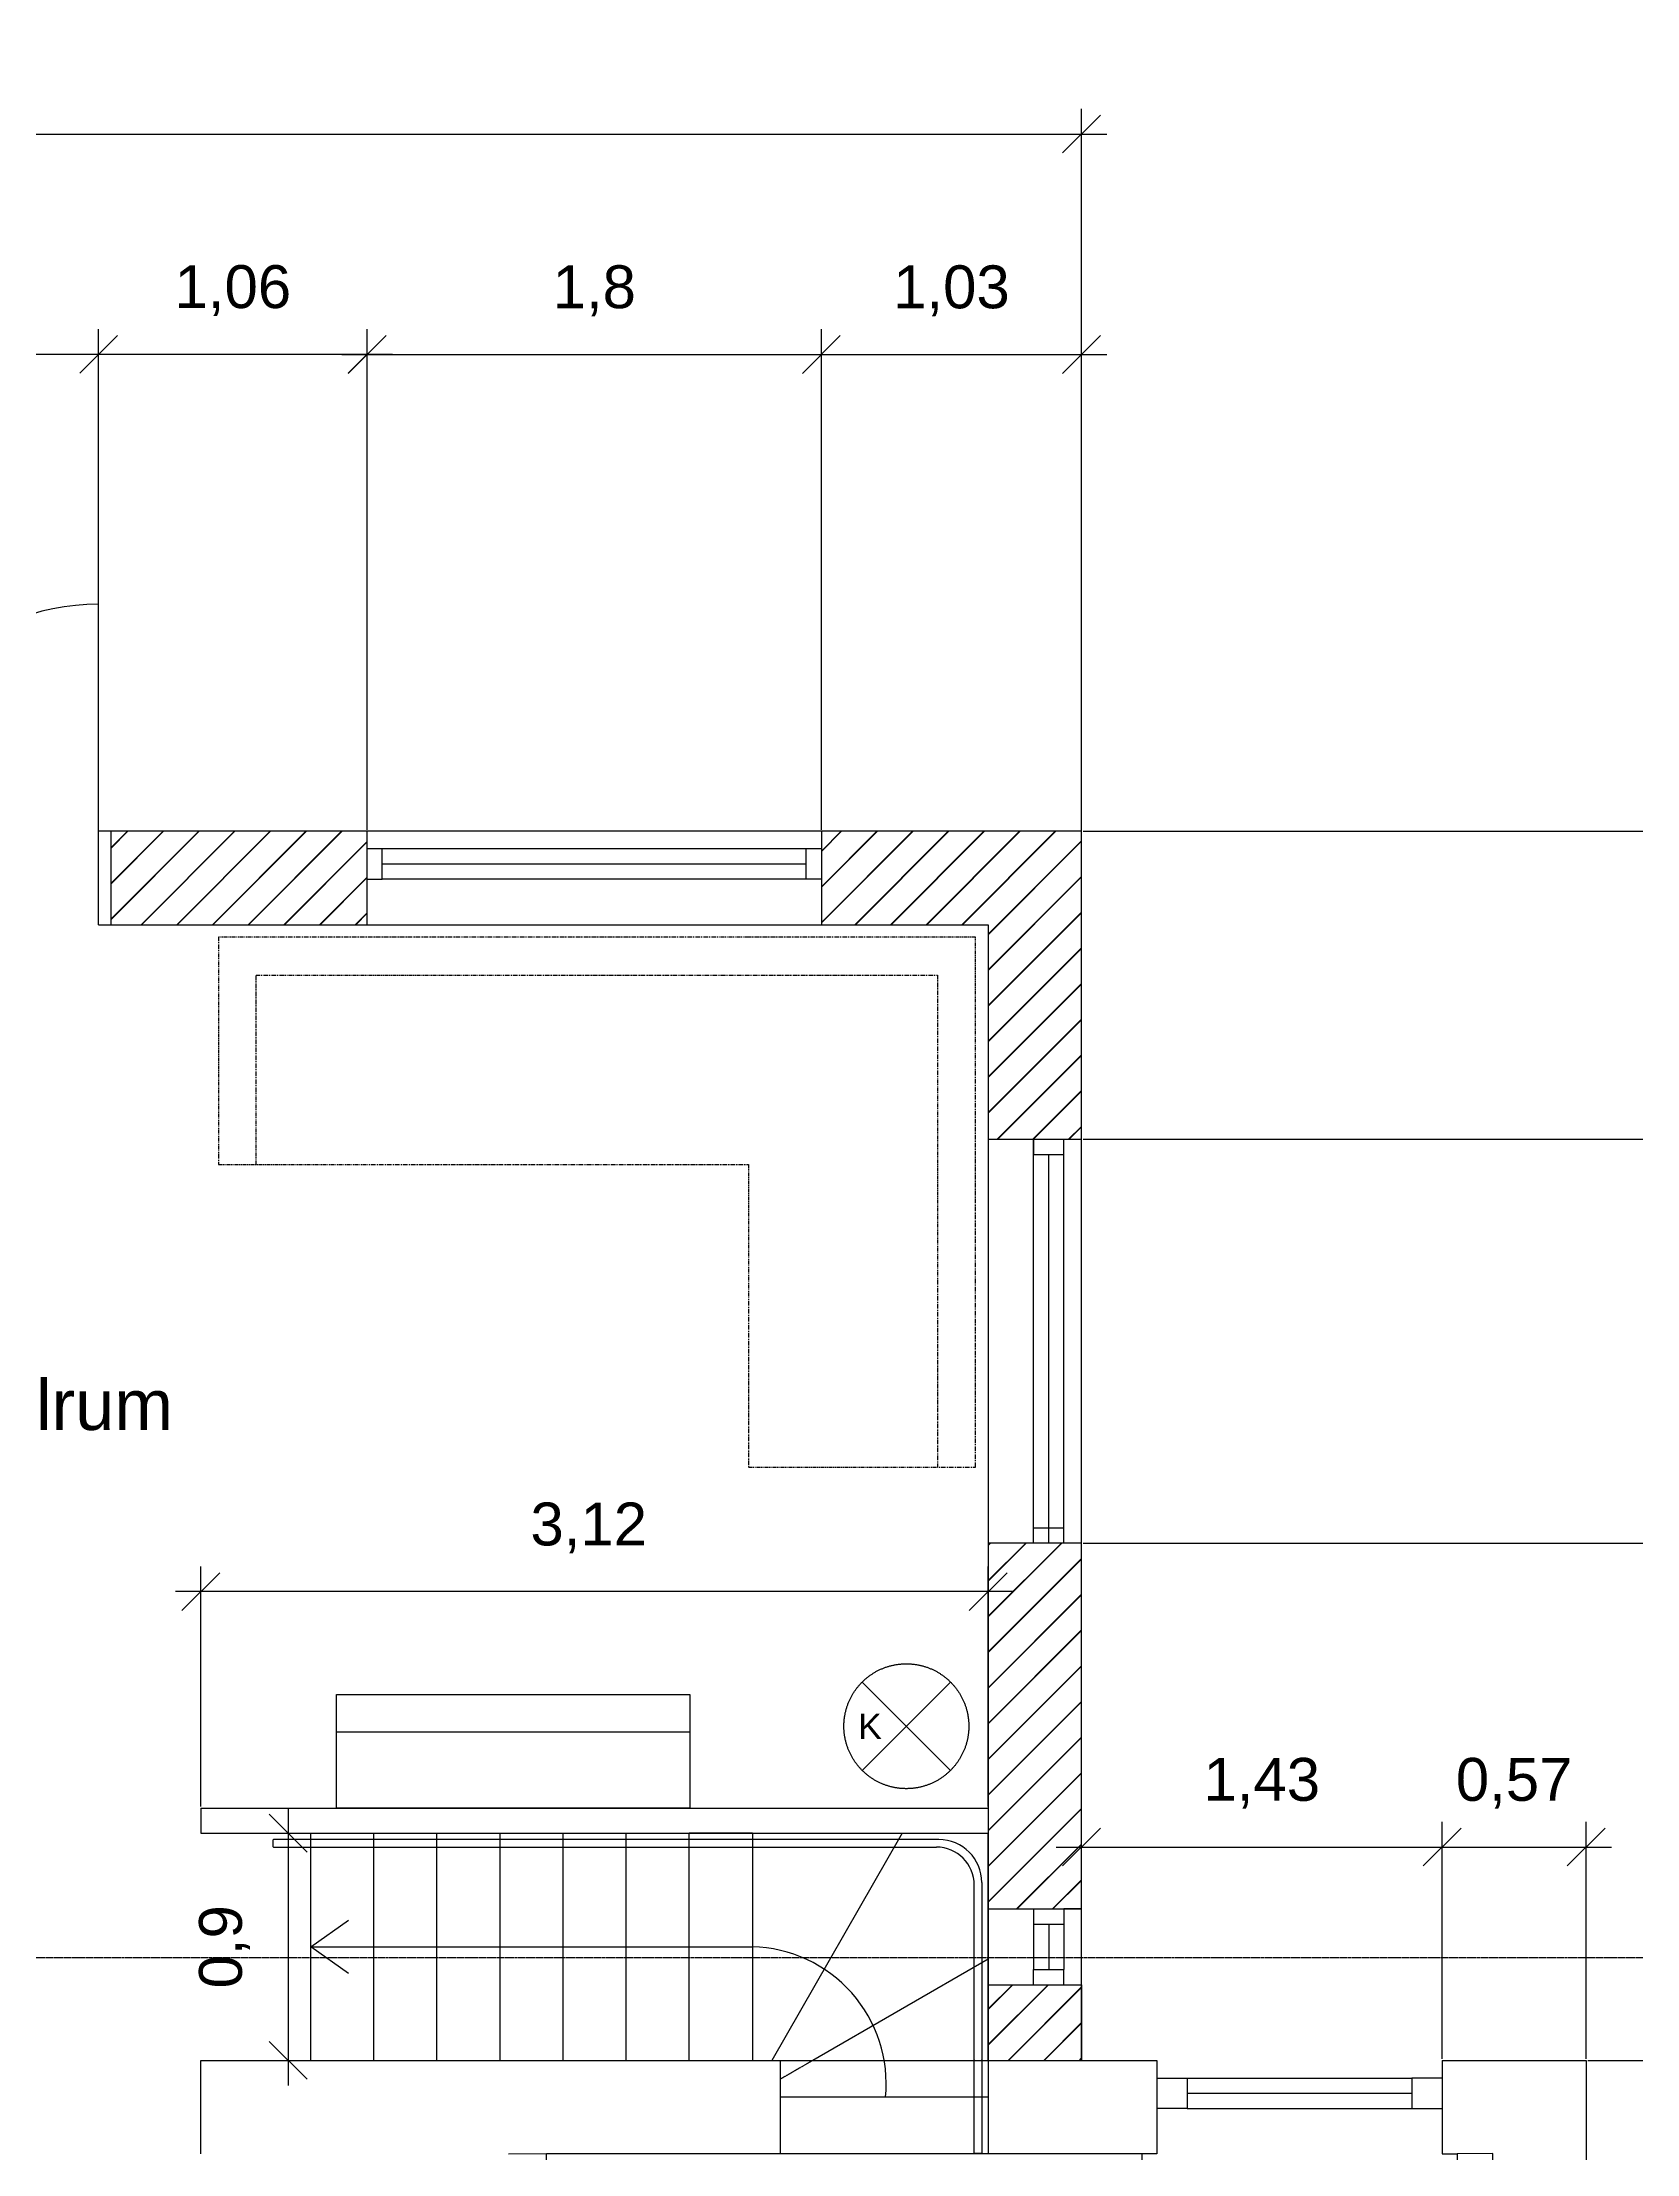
# Model space of a CAD drawing. Header units: millimetres. Extents: x -60009 to 113281, y -58228 to 411188.
# Drawn here: x 12463 to 18782, y 68257 to 76624 of the extents above; entities that cross this region are included whole.
import ezdxf

# ---------------------------------------------------------------- set-up
doc = ezdxf.new("R2010")
doc.units = ezdxf.units.MM
for name, pattern in [('ACAD_ISO02W100', [15, 12, -3]), ('CENTER2', [28.575, 19.05, -3.175, 3.175, -3.175]), ('DASHED', [19.05, 12.7, -6.35]), ('PHANTOM2', [31.75, 15.875, -3.175, 3.175, -3.175, 3.175, -3.175])]:
    doc.linetypes.add(name, pattern=pattern)
doc.layers.get('0').update_dxf_attribs({"color": 1})
for name, color, linetype in [('Grundritningar', 1, 'Continuous'), ('Mått', 4, 'Continuous'), ('Möbler', 4, 'PHANTOM2'), ('Rumsangivelser', 7, 'Continuous'), ('Sektionsangivelser', 4, 'PHANTOM2'), ('Tillgänglighet', 7, 'ACAD_ISO02W100')]:
    doc.layers.add(name, color=color, linetype=linetype)
doc.styles.get("Standard").update_dxf_attribs({"font": 'Arial.ttf', "height": 170})
doc.dimstyles.new('Egen dimension', dxfattribs={"dimscale": 10, "dimtxt": 2.5, "dimasz": 15, "dimexe": 10, "dimexo": 0.625, "dimgap": 15, "dimtad": 1, "dimlfac": 0.001, "dimtxsty": 'Standard', "dimblk": 'OBLIQUE', "dimblk1": 'OBLIQUE', "dimblk2": 'OBLIQUE', "dimcen": 20, "dimdle": 10, "dimadec": 0, "dimazin": 0, "dimtfac": 1, "dimtmove": 0, "dimatfit": 3, "dimldrblk": 'OPEN90', "dimfxl": 1, "dimarcsym": 0})
doc.dimstyles.new('ISO-25', dxfattribs={"dimscale": 10, "dimtxt": 2.5, "dimasz": 15, "dimexe": 10, "dimexo": 0.625, "dimgap": 15, "dimtad": 1, "dimlfac": 0.001, "dimtxsty": 'Standard', "dimblk": 'OBLIQUE', "dimblk1": 'OBLIQUE', "dimblk2": 'OBLIQUE', "dimcen": 20, "dimdle": 10, "dimadec": 0, "dimazin": 0, "dimtfac": 1, "dimtmove": 0, "dimatfit": 3, "dimldrblk": 'OPEN90', "dimfxl": 1, "dimarcsym": 0})

# ---------------------------------------------------------------- blocks, each defined once
blk = doc.blocks.new('_Oblique')
at = {"color": 0, "linetype": 'ByBlock', "lineweight": -2}
blk.add_line((-0.5, -0.5), (0.5, 0.5), dxfattribs=at)
blk = doc.blocks.new('*D161')
at = {"layer": 'Defpoints', "color": 0, "transparency": 16777216}
for p in [(13091.1, 70484.8), (13091.1, 69627.5), (16211.1, 69627.5)]:
    blk.add_point(p, dxfattribs=at)
at = {"layer": 'Mått', "color": 0, "lineweight": -2, "transparency": 16777216}
for p, q in [((13091.1, 69633.7), (13091.1, 70584.8)), ((16211.1, 69633.7), (16211.1, 70584.8)), ((16311.1, 70484.8), (12991.1, 70484.8))]:
    blk.add_line(p, q, dxfattribs=at)
at = {"layer": 'Mått', "color": 0, "lineweight": -2, "transparency": 16777216, "xscale": 150, "yscale": 150, "zscale": 150, "rotation": 180}
blk.add_blockref('_Oblique', (13091.1, 70484.8), dxfattribs=at)
at = {"layer": 'Mått', "color": 0, "lineweight": -2, "transparency": 16777216, "xscale": 150, "yscale": 150, "zscale": 150}
blk.add_blockref('_Oblique', (16211.1, 70484.8), dxfattribs=at)
at = {"layer": 'Mått', "color": 0, "transparency": 16777216, "insert": (14628.5, 70737.1), "char_height": 170, "attachment_point": 5}
blk.add_mtext('3,12', dxfattribs=at)
blk = doc.blocks.new('_Open90')
at = {"color": 0, "linetype": 'ByBlock', "lineweight": -2}
for p, q in [((0, 0), (-1, 0)), ((-0.5, 0.5), (0, 0)), ((0, 0), (-0.5, -0.5))]:
    blk.add_line(p, q, dxfattribs=at)
blk = doc.blocks.new('*D177')
at = {"layer": 'Defpoints', "color": 0, "linetype": 'ACAD_ISO02W100', "ltscale": 100, "transparency": 16777216}
for p in [(18581.1, 69472.8), (18010, 68627.5), (18581.1, 68627.5)]:
    blk.add_point(p, dxfattribs=at)
at = {"layer": 'Mått', "color": 0, "linetype": 'ACAD_ISO02W100', "lineweight": -2, "ltscale": 100, "transparency": 16777216}
for p, q in [((18010, 68633.7), (18010, 69572.8)), ((18581.1, 68633.7), (18581.1, 69572.8)), ((17910, 69472.8), (18681.1, 69472.8))]:
    blk.add_line(p, q, dxfattribs=at)
at = {"layer": 'Mått', "color": 0, "linetype": 'ACAD_ISO02W100', "lineweight": -2, "ltscale": 100, "transparency": 16777216, "xscale": 150, "yscale": 150, "zscale": 150, "rotation": 180}
blk.add_blockref('_Oblique', (18010, 69472.8), dxfattribs=at)
at = {"layer": 'Mått', "color": 0, "linetype": 'ACAD_ISO02W100', "lineweight": -2, "ltscale": 100, "transparency": 16777216, "xscale": 150, "yscale": 150, "zscale": 150}
blk.add_blockref('_Oblique', (18581.1, 69472.8), dxfattribs=at)
at = {"layer": 'Mått', "color": 0, "linetype": 'ACAD_ISO02W100', "ltscale": 100, "transparency": 16777216, "insert": (18295.6, 69725.2), "char_height": 170, "attachment_point": 5}
blk.add_mtext('0,57', dxfattribs=at)
blk = doc.blocks.new('*D178')
at = {"layer": 'Defpoints', "color": 0, "ltscale": 100, "transparency": 16777216}
for p in [(18581.1, 68627.5), (18581.1, 67127.5), (20818.8, 67127.5)]:
    blk.add_point(p, dxfattribs=at)
at = {"layer": 'Mått', "color": 0, "lineweight": -2, "ltscale": 100, "transparency": 16777216}
for p, q in [((20818.8, 68727.5), (20818.8, 67027.5)), ((18587.3, 68627.5), (20918.8, 68627.5)), ((18587.3, 67127.5), (20918.8, 67127.5))]:
    blk.add_line(p, q, dxfattribs=at)
at = {"layer": 'Mått', "color": 0, "lineweight": -2, "ltscale": 100, "transparency": 16777216, "xscale": 150, "yscale": 150, "zscale": 150}
for p, rotation in [((20818.8, 68627.5), 90), ((20818.8, 67127.5), 270)]:
    blk.add_blockref('_Oblique', p, dxfattribs=dict(at, rotation=rotation))
at = {"layer": 'Mått', "color": 0, "ltscale": 100, "transparency": 16777216, "insert": (20566.4, 67877.5), "char_height": 170, "attachment_point": 5, "rotation": 90}
blk.add_mtext('1,5', dxfattribs=at)
blk = doc.blocks.new('*D189')
at = {"layer": 'Defpoints', "color": 0, "transparency": 16777216}
for p in [(18010, 69472.8), (16581.1, 68627.5), (18010, 68627.5)]:
    blk.add_point(p, dxfattribs=at)
at = {"layer": 'Mått', "color": 0, "lineweight": -2, "transparency": 16777216}
for p, q in [((16581.1, 68633.7), (16581.1, 69572.8)), ((18010, 68633.7), (18010, 69572.8)), ((16481.1, 69472.8), (18110, 69472.8))]:
    blk.add_line(p, q, dxfattribs=at)
at = {"layer": 'Mått', "color": 0, "lineweight": -2, "transparency": 16777216, "xscale": 150, "yscale": 150, "zscale": 150, "rotation": 180}
blk.add_blockref('_Oblique', (16581.1, 69472.8), dxfattribs=at)
at = {"layer": 'Mått', "color": 0, "lineweight": -2, "transparency": 16777216, "xscale": 150, "yscale": 150, "zscale": 150}
blk.add_blockref('_Oblique', (18010, 69472.8), dxfattribs=at)
at = {"layer": 'Mått', "color": 0, "transparency": 16777216, "insert": (17295.6, 69725.2), "char_height": 170, "attachment_point": 5}
blk.add_mtext('1,43', dxfattribs=at)
blk = doc.blocks.new('*D197')
at = {"layer": 'Defpoints', "color": 0, "transparency": 16777216}
for p in [(12686.2, 75387.5), (10886.2, 73497.5), (12686.2, 73497.5)]:
    blk.add_point(p, dxfattribs=at)
at = {"layer": 'Mått', "color": 0, "lineweight": -2, "transparency": 16777216}
for p, q in [((10886.2, 73503.7), (10886.2, 75487.5)), ((12686.2, 73503.7), (12686.2, 75487.5)), ((10786.2, 75387.5), (12786.2, 75387.5))]:
    blk.add_line(p, q, dxfattribs=at)
at = {"layer": 'Mått', "color": 0, "lineweight": -2, "transparency": 16777216, "xscale": 150, "yscale": 150, "zscale": 150, "rotation": 180}
blk.add_blockref('_Oblique', (10886.2, 75387.5), dxfattribs=at)
at = {"layer": 'Mått', "color": 0, "lineweight": -2, "transparency": 16777216, "xscale": 150, "yscale": 150, "zscale": 150}
blk.add_blockref('_Oblique', (12686.2, 75387.5), dxfattribs=at)
at = {"layer": 'Mått', "color": 0, "transparency": 16777216, "insert": (11786.2, 75639.9), "char_height": 170, "attachment_point": 5}
blk.add_mtext('1,8', dxfattribs=at)
blk = doc.blocks.new('*D198')
at = {"layer": 'Defpoints', "color": 0, "transparency": 16777216}
for p in [(13750.4, 75387.5), (12686.2, 73497.5), (13750.4, 73497.5)]:
    blk.add_point(p, dxfattribs=at)
at = {"layer": 'Mått', "color": 0, "lineweight": -2, "transparency": 16777216}
for p, q in [((12686.2, 73503.7), (12686.2, 75487.5)), ((13750.4, 73503.7), (13750.4, 75487.5)), ((12586.2, 75387.5), (13850.4, 75387.5))]:
    blk.add_line(p, q, dxfattribs=at)
at = {"layer": 'Mått', "color": 0, "lineweight": -2, "transparency": 16777216, "xscale": 150, "yscale": 150, "zscale": 150, "rotation": 180}
blk.add_blockref('_Oblique', (12686.2, 75387.5), dxfattribs=at)
at = {"layer": 'Mått', "color": 0, "lineweight": -2, "transparency": 16777216, "xscale": 150, "yscale": 150, "zscale": 150}
blk.add_blockref('_Oblique', (13750.4, 75387.5), dxfattribs=at)
at = {"layer": 'Mått', "color": 0, "transparency": 16777216, "insert": (13218.3, 75639.9), "char_height": 170, "attachment_point": 5}
blk.add_mtext('1,06', dxfattribs=at)
blk = doc.blocks.new('*D199')
at = {"layer": 'Defpoints', "color": 0, "transparency": 16777216}
for p in [(15550.4, 75387), (13750.4, 73497.5), (15550.4, 73497.5)]:
    blk.add_point(p, dxfattribs=at)
at = {"layer": 'Mått', "color": 0, "lineweight": -2, "transparency": 16777216}
for p, q in [((13750.4, 73503.7), (13750.4, 75487)), ((15550.4, 73503.7), (15550.4, 75487)), ((13650.4, 75387), (15650.4, 75387))]:
    blk.add_line(p, q, dxfattribs=at)
at = {"layer": 'Mått', "color": 0, "lineweight": -2, "transparency": 16777216, "xscale": 150, "yscale": 150, "zscale": 150, "rotation": 180}
blk.add_blockref('_Oblique', (13750.4, 75387), dxfattribs=at)
at = {"layer": 'Mått', "color": 0, "lineweight": -2, "transparency": 16777216, "xscale": 150, "yscale": 150, "zscale": 150}
blk.add_blockref('_Oblique', (15550.4, 75387), dxfattribs=at)
at = {"layer": 'Mått', "color": 0, "transparency": 16777216, "insert": (14650.4, 75639.4), "char_height": 170, "attachment_point": 5}
blk.add_mtext('1,8', dxfattribs=at)
blk = doc.blocks.new('*D200')
at = {"layer": 'Defpoints', "color": 0, "transparency": 16777216}
for p in [(16581.1, 75386.7), (15550.4, 73497.5), (16581.1, 73497.5)]:
    blk.add_point(p, dxfattribs=at)
at = {"layer": 'Mått', "color": 0, "lineweight": -2, "transparency": 16777216}
for p, q in [((15550.4, 73503.7), (15550.4, 75486.7)), ((16581.1, 73503.7), (16581.1, 75486.7)), ((15450.4, 75386.7), (16681.1, 75386.7))]:
    blk.add_line(p, q, dxfattribs=at)
at = {"layer": 'Mått', "color": 0, "lineweight": -2, "transparency": 16777216, "xscale": 150, "yscale": 150, "zscale": 150, "rotation": 180}
blk.add_blockref('_Oblique', (15550.4, 75386.7), dxfattribs=at)
at = {"layer": 'Mått', "color": 0, "lineweight": -2, "transparency": 16777216, "xscale": 150, "yscale": 150, "zscale": 150}
blk.add_blockref('_Oblique', (16581.1, 75386.7), dxfattribs=at)
at = {"layer": 'Mått', "color": 0, "transparency": 16777216, "insert": (16065.7, 75639.1), "char_height": 170, "attachment_point": 5}
blk.add_mtext('1,03', dxfattribs=at)
blk = doc.blocks.new('*D201')
at = {"layer": 'Defpoints', "color": 0, "transparency": 16777216}
for p in [(16581.1, 73497.5), (16581.1, 72277.5), (20834.5, 72277.5)]:
    blk.add_point(p, dxfattribs=at)
at = {"layer": 'Mått', "color": 0, "lineweight": -2, "transparency": 16777216}
for p, q in [((20834.5, 73597.5), (20834.5, 72177.5)), ((16587.3, 73497.5), (20934.5, 73497.5)), ((16587.3, 72277.5), (20934.5, 72277.5))]:
    blk.add_line(p, q, dxfattribs=at)
at = {"layer": 'Mått', "color": 0, "lineweight": -2, "transparency": 16777216, "xscale": 150, "yscale": 150, "zscale": 150}
for p, rotation in [((20834.5, 73497.5), 90), ((20834.5, 72277.5), 270)]:
    blk.add_blockref('_Oblique', p, dxfattribs=dict(at, rotation=rotation))
at = {"layer": 'Mått', "color": 0, "transparency": 16777216, "insert": (20582.1, 72887.5), "char_height": 170, "attachment_point": 5, "rotation": 90}
blk.add_mtext('1,22', dxfattribs=at)
blk = doc.blocks.new('*D202')
at = {"layer": 'Defpoints', "color": 0, "transparency": 16777216}
for p in [(16581.1, 72277.5), (16581.1, 70677.5), (20834.5, 70677.5)]:
    blk.add_point(p, dxfattribs=at)
at = {"layer": 'Mått', "color": 0, "lineweight": -2, "transparency": 16777216}
for p, q in [((20834.5, 72377.5), (20834.5, 70577.5)), ((16587.3, 72277.5), (20934.5, 72277.5)), ((16587.3, 70677.5), (20934.5, 70677.5))]:
    blk.add_line(p, q, dxfattribs=at)
at = {"layer": 'Mått', "color": 0, "lineweight": -2, "transparency": 16777216, "xscale": 150, "yscale": 150, "zscale": 150}
for p, rotation in [((20834.5, 72277.5), 90), ((20834.5, 70677.5), 270)]:
    blk.add_blockref('_Oblique', p, dxfattribs=dict(at, rotation=rotation))
at = {"layer": 'Mått', "color": 0, "transparency": 16777216, "insert": (20582.1, 71477.5), "char_height": 170, "attachment_point": 5, "rotation": 90}
blk.add_mtext('1,6', dxfattribs=at)
blk = doc.blocks.new('*D203')
at = {"layer": 'Defpoints', "color": 0, "transparency": 16777216}
for p in [(13091.1, 69527.5), (13091.1, 68627.5), (13437.3, 68627.5)]:
    blk.add_point(p, dxfattribs=at)
at = {"layer": 'Mått', "color": 0, "lineweight": -2, "transparency": 16777216}
for p, q in [((13437.3, 69627.5), (13437.3, 68527.5)), ((13097.3, 69527.5), (13537.3, 69527.5)), ((13097.3, 68627.5), (13537.3, 68627.5))]:
    blk.add_line(p, q, dxfattribs=at)
at = {"layer": 'Mått', "color": 0, "lineweight": -2, "transparency": 16777216, "xscale": 150, "yscale": 150, "zscale": 150}
for p, rotation in [((13437.3, 69527.5), 90), ((13437.3, 68627.5), 270)]:
    blk.add_blockref('_Oblique', p, dxfattribs=dict(at, rotation=rotation))
at = {"layer": 'Mått', "color": 0, "transparency": 16777216, "insert": (13184.9, 69077.5), "char_height": 170, "attachment_point": 5, "rotation": 90}
blk.add_mtext('0,9', dxfattribs=at)
blk = doc.blocks.new('*D206')
at = {"layer": 'Defpoints', "color": 0, "transparency": 16777216}
for p in [(16581.1, 76260.2), (7301.1, 73497.5), (16581.1, 73497.5)]:
    blk.add_point(p, dxfattribs=at)
at = {"layer": 'Mått', "color": 0, "lineweight": -2, "transparency": 16777216}
for p, q in [((7301.1, 73503.7), (7301.1, 76360.2)), ((16581.1, 73503.7), (16581.1, 76360.2)), ((7201.1, 76260.2), (16681.1, 76260.2))]:
    blk.add_line(p, q, dxfattribs=at)
at = {"layer": 'Mått', "color": 0, "lineweight": -2, "transparency": 16777216, "xscale": 150, "yscale": 150, "zscale": 150, "rotation": 180}
blk.add_blockref('_Oblique', (7301.1, 76260.2), dxfattribs=at)
at = {"layer": 'Mått', "color": 0, "lineweight": -2, "transparency": 16777216, "xscale": 150, "yscale": 150, "zscale": 150}
blk.add_blockref('_Oblique', (16581.1, 76260.2), dxfattribs=at)
at = {"layer": 'Mått', "color": 0, "transparency": 16777216, "insert": (11941.1, 76512.5), "char_height": 170, "attachment_point": 5}
blk.add_mtext('9,28', dxfattribs=at)
blk = doc.blocks.new('*D207')
at = {"layer": 'Defpoints', "color": 0, "transparency": 16777216}
for p in [(16581.1, 70677.5), (18581.1, 68627.5), (20834.5, 68627.5)]:
    blk.add_point(p, dxfattribs=at)
at = {"layer": 'Mått', "color": 0, "lineweight": -2, "transparency": 16777216}
for p, q in [((20834.5, 70777.5), (20834.5, 68527.5)), ((16587.3, 70677.5), (20934.5, 70677.5)), ((18587.3, 68627.5), (20934.5, 68627.5))]:
    blk.add_line(p, q, dxfattribs=at)
at = {"layer": 'Mått', "color": 0, "lineweight": -2, "transparency": 16777216, "xscale": 150, "yscale": 150, "zscale": 150}
for p, rotation in [((20834.5, 70677.5), 90), ((20834.5, 68627.5), 270)]:
    blk.add_blockref('_Oblique', p, dxfattribs=dict(at, rotation=rotation))
at = {"layer": 'Mått', "color": 0, "transparency": 16777216, "insert": (20582.1, 69652.5), "char_height": 170, "attachment_point": 5, "rotation": 90}
blk.add_mtext('2,05', dxfattribs=at)

msp = doc.modelspace()

# ---------------------------------------------------------------- hatches: boundary and pattern name
at = {"layer": 'Grundritningar'}
h = msp.add_hatch(dxfattribs=at)
h.set_pattern_fill('JIS_LC_20', color=256, scale=5)
h.set_pattern_definition([(45, (-1637.16, 45483.57), (-70.71068, 70.71068), []), (45, (-1635.16, 45483.57), (-70.71068, 70.71068), [])])
h.paths.add_polyline_path([(16581.093, 73497.495), (15550.357, 73497.495), (15550.358, 73127.495), (16211.093, 73127.495), (16211.093, 72277.495), (16581.093, 72277.495)])
h.paths.add_polyline_path([(13750.357, 73497.495), (12736.178, 73497.495), (12736.178, 73127.495), (13750.358, 73127.495)])
h = msp.add_hatch(dxfattribs=at)
h.set_pattern_fill('JIS_LC_20', color=256, scale=5)
h.set_pattern_definition([(45, (-1621.42, 45483.57), (-70.71068, 70.71068), []), (45, (-1619.42, 45483.57), (-70.71068, 70.71068), [])])
h.paths.add_polyline_path([(16581.093, 70677.495), (16211.093, 70677.495), (16211.093, 69227.495), (16581.093, 69227.495)])
h.paths.add_polyline_path([(16581.093, 68627.495), (16581.093, 68927.495), (16211.093, 68927.495), (16211.093, 68627.495)])

# ---------------------------------------------------------------- linework, layer by layer
for p, q in [((12686.178, 73497.495), (12686.178, 74397.495)), ((12686.178, 73127.495), (12686.178, 73497.495)), ((12736.178, 73127.495), (12736.178, 73497.495)), ((16581.093, 68627.495), (16581.117, 73497.495)), ((13810.357, 73427.494), (13750.357, 73427.494)), ((15550.357, 73427.496), (13810.357, 73427.494)), ((13810.358, 73307.494), (13810.357, 73427.494)), ((15490.358, 73307.495), (15490.357, 73427.495)), ((13750.358, 73307.494), (13810.358, 73307.494)), ((15490.358, 73367.496), (13810.358, 73367.494)), ((15550.358, 73307.495), (13810.358, 73307.494)), ((15550.358, 73307.495), (15490.358, 73307.495)), ((16211.093, 73127.495), (16211.093, 68627.495)), ((16391.094, 70737.495), (16391.093, 72277.495)), ((16391.093, 72277.495), (16391.093, 72217.495)), ((16391.093, 72217.495), (16511.093, 72217.495)), ((16451.095, 70677.495), (16451.093, 72217.495)), ((16511.093, 72217.495), (16511.093, 72277.495)), ((16511.095, 70677.495), (16511.093, 72217.495)), ((16391.094, 70677.495), (16391.094, 70737.495)), ((16391.094, 70737.495), (16511.094, 70737.495)), ((13091.093, 69527.495), (16211.093, 69527.495)), ((13527.093, 68627.495), (13527.093, 69527.495)), ((13777.093, 68627.495), (13777.093, 69527.495)), ((14027.093, 68627.495), (14027.093, 69527.495)), ((14277.093, 68627.495), (14277.093, 69527.495)), ((14527.093, 68627.495), (14527.093, 69527.495)), ((14777.093, 68627.495), (14777.093, 69527.495)), ((15027.093, 68627.495), (15027.093, 69527.495)), ((15277.093, 69527.495), (15027.093, 69527.495)), ((15277.093, 69527.495), (15277.093, 68627.495)), ((15870.907, 69527.495), (15353.779, 68627.495)), ((16211.093, 68627.495), (16211.093, 69527.495)), ((16391.093, 69227.495), (16391.093, 68987.495)), ((16391.093, 69227.495), (16391.093, 69167.495)), ((16511.093, 69227.495), (16511.093, 69167.495)), ((16511.093, 69227.495), (16511.093, 68987.495)), ((16391.093, 69167.495), (16511.093, 69167.495)), ((16451.093, 69167.495), (16451.093, 68987.495)), ((16211.093, 69028.348), (15516.796, 68627.495)), ((16391.093, 68927.495), (16391.093, 68987.495)), ((16391.093, 68987.495), (16511.093, 68987.495)), ((16511.093, 68927.495), (16511.093, 68987.495)), ((16581.093, 68927.495), (16581.093, 68627.495)), ((14770.093, 68627.495), (15020.093, 68627.495)), ((16211.093, 68627.495), (16880.017, 68627.495)), ((16880.017, 68627.495), (16880.017, 68257.495)), ((18010.017, 68627.495), (18010.017, 68257.495)), ((18010.017, 68627.495), (18010.017, 68557.495)), ((16880.017, 68557.495), (17000.017, 68557.495)), ((17000.017, 68557.495), (17000.017, 68437.495)), ((17000.017, 68557.495), (17890.017, 68557.495)), ((18010.017, 68557.495), (17890.017, 68557.495)), ((17890.017, 68557.495), (17890.017, 68437.495)), ((17000.017, 68497.495), (17890.017, 68497.495)), ((17000.017, 68437.495), (16880.017, 68437.495)), ((17000.017, 68437.495), (17890.017, 68437.495)), ((17890.017, 68437.495), (18010.017, 68437.495)), ((14311.093, 68257.495), (14461.093, 68258.331)), ((14461.093, 66737.495), (14461.093, 68258.331)), ((14461.093, 68258.331), (16820.017, 68258.331)), ((16880.017, 68257.495), (16820.017, 68257.495)), ((16820.017, 68257.495), (16820.017, 68217.495)), ((18010.017, 68257.495), (18070.017, 68257.495)), ((18070.017, 68257.495), (18070.017, 68217.495)), ((18211.093, 67657.495), (18211.093, 68258.331))]:
    msp.add_line(p, q, dxfattribs=at)
at = {"layer": 'Grundritningar', "ltscale": 100}
for p, q in [((16581.093, 73497.495), (12686.178, 73497.495)), ((13750.358, 73127.495), (13750.357, 73497.494)), ((15550.357, 73497.495), (15550.358, 73127.495)), ((12686.178, 73127.495), (16211.093, 73127.495)), ((16211.093, 72277.495), (16581.093, 72277.495)), ((16581.093, 69227.495), (16581.093, 71777.606)), ((16581.094, 70677.495), (16211.094, 70677.495)), ((13091.093, 69627.495), (16211.093, 69627.495)), ((13091.093, 69627.495), (13091.093, 69527.495)), ((13091.093, 69527.495), (16211.093, 69527.495)), ((16211.093, 69227.495), (16581.093, 69227.495)), ((16211.093, 68927.495), (16581.093, 68927.495)), ((13091.093, 68257.495), (13091.093, 68627.495)), ((18010.017, 68627.495), (18581.093, 68627.495)), ((18211.093, 68258.331), (18070.017, 68257.495))]:
    msp.add_line(p, q, dxfattribs=at)
at = {"layer": 'Grundritningar', "linetype": 'DASHED', "ltscale": 0.05}
for p, q in [((15387.093, 68627.495), (15387.093, 68258.331)), ((15516.796, 68627.495), (15387.093, 68552.611)), ((15387.094, 68627.496), (16211.094, 68627.496)), ((16211.093, 68627.495), (16211.093, 68258.331)), ((16211.093, 68481.495), (15387.093, 68481.495))]:
    msp.add_line(p, q, dxfattribs=at)
at = {"layer": 'Grundritningar'}
for points in [[(13091.093, 68627.495), (15387.093, 68627.495)], [(18581.093, 68627.495), (18581.093, 65099.049)]]:
    msp.add_lwpolyline(points, dxfattribs=at)
for centre, radius, start, end in [((12686.178, 73497.495), 900, 90, 180), ((15264.661, 68535.149), 542.489, 354.3239999, 88.6868406)]:
    msp.add_arc(centre, radius, start, end, dxfattribs=at)
at = {"layer": 'Mått'}
for p, q in [((16581.093, 68627.495), (16581.093, 74266.013)), ((16581.094, 70677.495), (16211.093, 70677.495)), ((16581.094, 70477.495), (16581.094, 70677.495)), ((18581.093, 68627.495), (18581.093, 68627.495)), ((15416.064, 68569.338), (15416.064, 68569.338))]:
    msp.add_line(p, q, dxfattribs=at)
at = {"layer": 'Möbler'}
for p, q in [((13161.093, 73077.495), (13161.093, 72177.495)), ((15261.093, 73077.495), (13161.093, 73077.495)), ((16161.093, 73077.495), (15261.093, 73077.495)), ((16161.093, 70977.495), (16161.093, 73077.495)), ((16161.093, 70977.495), (16161.093, 73077.495)), ((13311.093, 72927.495), (16011.093, 72927.495)), ((13311.093, 72177.495), (13311.093, 72927.495)), ((16011.093, 72927.495), (16011.093, 70977.495)), ((13161.093, 72177.495), (15261.093, 72177.495)), ((15261.093, 72177.495), (15261.093, 70977.495)), ((15261.093, 70977.495), (16161.093, 70977.495))]:
    msp.add_line(p, q, dxfattribs=at)
at = {"layer": 'Möbler', "ltscale": 100}
for p, q in [((15712.084, 70126.589), (16062.102, 69776.571)), ((15712.084, 69776.571), (16062.102, 70126.589)), ((13628.986, 69927.495), (13628.986, 70077.495)), ((13628.986, 70077.495), (15028.986, 70077.495)), ((13628.986, 70077.495), (15028.986, 70077.495)), ((15028.986, 70077.495), (15028.986, 69927.495)), ((13628.986, 69627.495), (13628.986, 69927.495)), ((15028.986, 69927.495), (13628.986, 69927.495)), ((15028.986, 69927.495), (15028.986, 69627.495)), ((15028.986, 69627.495), (13628.986, 69627.495)), ((16581.093, 69227.495), (16511.093, 69227.495))]:
    msp.add_line(p, q, dxfattribs=at)
msp.add_circle((15887.093, 69951.58), 247.5, dxfattribs=at)
at = {"layer": 'Sektionsangivelser', "linetype": 'CENTER2', "ltscale": 0.5}
msp.add_line((4492.972, 69034.803), (21433.265, 69034.803), dxfattribs=at)
at = {"layer": 'Tillgänglighet', "linetype": 'ByBlock'}
for p, q in [((13377.093, 69500.495), (13377.093, 69474.495)), ((16016.093, 69502.495), (13379.093, 69502.495)), ((13379.093, 69472.495), (16006.093, 69472.495)), ((16156.093, 68258.331), (16156.093, 69322.495)), ((16186.093, 69332.495), (16186.093, 68258.331)), ((16184.093, 68258.331), (16158.093, 68258.331))]:
    msp.add_line(p, q, dxfattribs=at)
for centre, radius, start, end in [((13379.093, 69500.495), 2, 90, 180), ((13379.093, 69474.495), 2, 180, 270), ((16006.093, 69322.495), 150, 0, 90), ((16016.093, 69332.495), 170, 0, 90)]:
    msp.add_arc(centre, radius, start, end, dxfattribs=at)
at = {"layer": 'Tillgänglighet'}
for centre, start, end in [((16158.093, 68629.507), 180, 270), ((16184.093, 68629.507), 270, 0)]:
    msp.add_arc(centre, 2, start, end, dxfattribs=at)

# ---------------------------------------------------------------- texts
at = {"layer": 'Möbler', "ltscale": 100}
msp.add_text('K', height=100, dxfattribs=at).set_placement((15696.436, 69901.499))
at = {"layer": 'Rumsangivelser'}
msp.add_text('Kök / Allrum', height=200, dxfattribs=at).set_placement((11475.299, 71125.29))

# ---------------------------------------------------------------- dimensions: what is measured, and where the dimension line sits
at = {"layer": 'Mått'}
for base, p1, p2, picture, middle in [((16581.093, 76260.153), (7301.093, 73497.495), (16581.093, 73497.495), '*D206', (11941.093, 76512.547)), ((18010.017, 69472.809), (16581.093, 68627.495), (18010.017, 68627.495), '*D189', (17295.555, 69725.204))]:
    dim = msp.add_linear_dim(base=base, p1=p1, p2=p2, dimstyle='Egen dimension', dxfattribs=at)
    dim.commit()
    dim.dimension.update_dxf_attribs({"geometry": picture, "text_midpoint": middle})
for base, p1, p2, picture, middle in [((12686.178, 75387.529), (10886.178, 73497.495), (12686.178, 73497.495), '*D197', (11786.178, 75387.529)), ((15550.357, 75387.035), (13750.357, 73497.494), (15550.357, 73497.494), '*D199', (14650.357, 75387.035)), ((16581.117, 75386.737), (15550.357, 73497.495), (16581.117, 73497.495), '*D200', (16065.737, 75386.737))]:
    dim = msp.add_linear_dim(base=base, p1=p1, p2=p2, dimstyle='Egen dimension', dxfattribs=at)
    dim.commit()
    dim.dimension.update_dxf_attribs({"geometry": picture, "text_midpoint": middle, "dimtype": 160})
for base, p1, p2, angle, dimstyle, picture, middle, dimtype in [((13750.357, 75387.529), (12686.178, 73497.495), (13750.357, 73497.494), 359.9999646, 'Egen dimension', '*D198', (13218.268, 75387.529), 161), ((13091.093, 70484.751), (16211.093, 69627.495), (13091.093, 69627.495), 180, 'ISO-25', '*D161', (14628.48, 70484.751), 161), ((13437.256, 68627.495), (13091.093, 69527.495), (13091.093, 68627.495), 90, 'Egen dimension', '*D203', (13437.256, 69077.495), 160)]:
    dim = msp.add_linear_dim(base=base, p1=p1, p2=p2, angle=angle, dimstyle=dimstyle, dxfattribs=at)
    dim.commit()
    dim.dimension.update_dxf_attribs({"geometry": picture, "text_midpoint": middle, "dimtype": dimtype})
for base, p1, p2, picture, middle in [((20834.492, 72277.495), (16581.093, 73497.495), (16581.093, 72277.495), '*D201', (20582.098, 72887.495)), ((20834.492, 70677.495), (16581.093, 72277.495), (16581.093, 70677.495), '*D202', (20582.098, 71477.495)), ((20834.492, 68627.495), (16581.094, 70677.495), (18581.093, 68627.495), '*D207', (20582.098, 69652.495))]:
    dim = msp.add_linear_dim(base=base, p1=p1, p2=p2, angle=90, dimstyle='Egen dimension', dxfattribs=at)
    dim.commit()
    dim.dimension.update_dxf_attribs({"geometry": picture, "text_midpoint": middle})
at = {"layer": 'Mått', "linetype": 'ACAD_ISO02W100', "ltscale": 100}
dim = msp.add_linear_dim(base=(18581.093, 69472.809), p1=(18010.017, 68627.495), p2=(18581.093, 68627.495), dimstyle='Egen dimension', dxfattribs=at)
dim.commit()
dim.dimension.update_dxf_attribs({"geometry": '*D177', "text_midpoint": (18295.555, 69472.809), "dimtype": 160})
at = {"layer": 'Mått', "ltscale": 100}
dim = msp.add_linear_dim(base=(20818.757, 67127.495), p1=(18581.093, 68627.495), p2=(18581.093, 67127.495), angle=90, dimstyle='Egen dimension', dxfattribs=at)
dim.commit()
dim.dimension.update_dxf_attribs({"geometry": '*D178', "text_midpoint": (20818.757, 67877.495), "dimtype": 160})

# ---------------------------------------------------------------- leaders
at = {"layer": 'Grundritningar'}
msp.add_leader([(13527.093, 69077.495), (15277.093, 69077.495)], dimstyle='ISO-25', override={"dimldrblk": 'Open90'}, dxfattribs=at)

doc.saveas('drawing.dxf')
